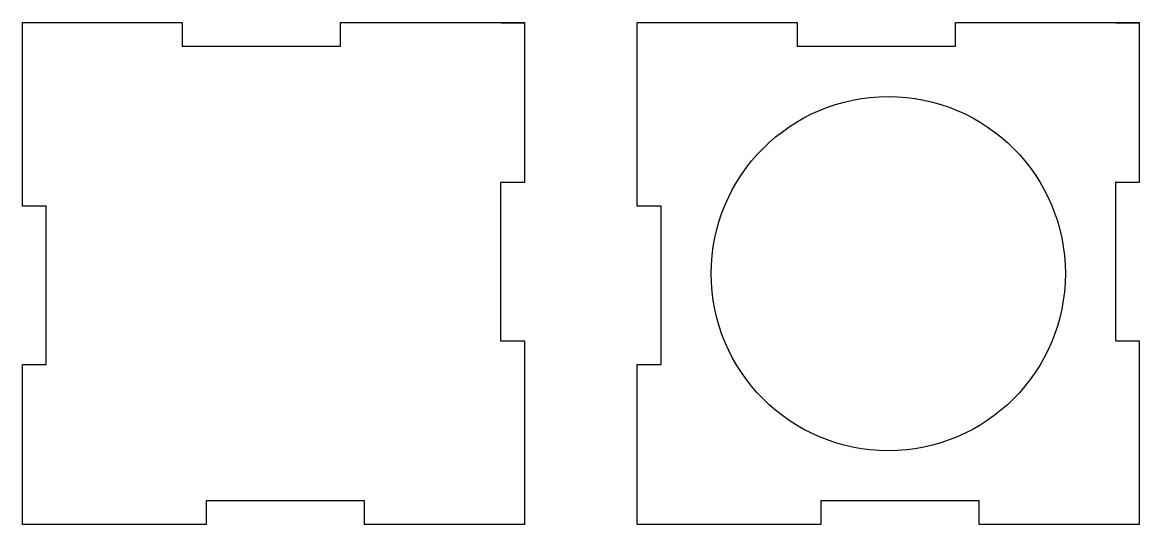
# Model space of a CAD drawing. Header units: millimetres. Extents: x 142 to 423, y -6 to 120.
import ezdxf

# ---------------------------------------------------------------- set-up
doc = ezdxf.new("R2010")
doc.units = ezdxf.units.MM
doc.layers.add('Dimensions', color=6, linetype='Continuous', plot=False)
doc.layers.add('new', color=3, linetype='Continuous', plot=False)

msp = doc.modelspace()

# ---------------------------------------------------------------- linework, layer by layer
at = {"layer": 'Dimensions'}
for p, q in [((262.63, 120.1), (268.63, 120.1)), ((417.14, 120.1), (423.14, 120.1))]:
    msp.add_line(p, q, dxfattribs=at)
at = {"layer": 'new', "color": 5}
for points in [[(142.33, 120.2), (182.53, 120.2), (182.53, 114.2), (222.33, 114.2), (222.33, 120.2), (268.53, 120.2), (268.53, 80), (262.53, 80), (262.53, 40.2), (268.53, 40.2), (268.53, -6), (228.33, -6), (228.33, 0), (188.53, 0), (188.53, -6), (142.33, -6), (142.33, 34.2), (148.33, 34.2), (148.33, 74), (142.33, 74)], [(296.84, 120.2), (337.04, 120.2), (337.04, 114.2), (376.84, 114.2), (376.84, 120.2), (423.04, 120.2), (423.04, 80), (417.04, 80), (417.04, 40.2), (423.04, 40.2), (423.04, -6), (382.84, -6), (382.84, 0), (343.04, 0), (343.04, -6), (296.84, -6), (296.84, 34.2), (302.84, 34.2), (302.84, 74), (296.84, 74)]]:
    msp.add_lwpolyline(points, close=True, dxfattribs=at)
at = {"layer": 'new', "color": 1}
msp.add_circle((359.96, 57.07), 44.5, dxfattribs=at)

doc.saveas('drawing.dxf')
